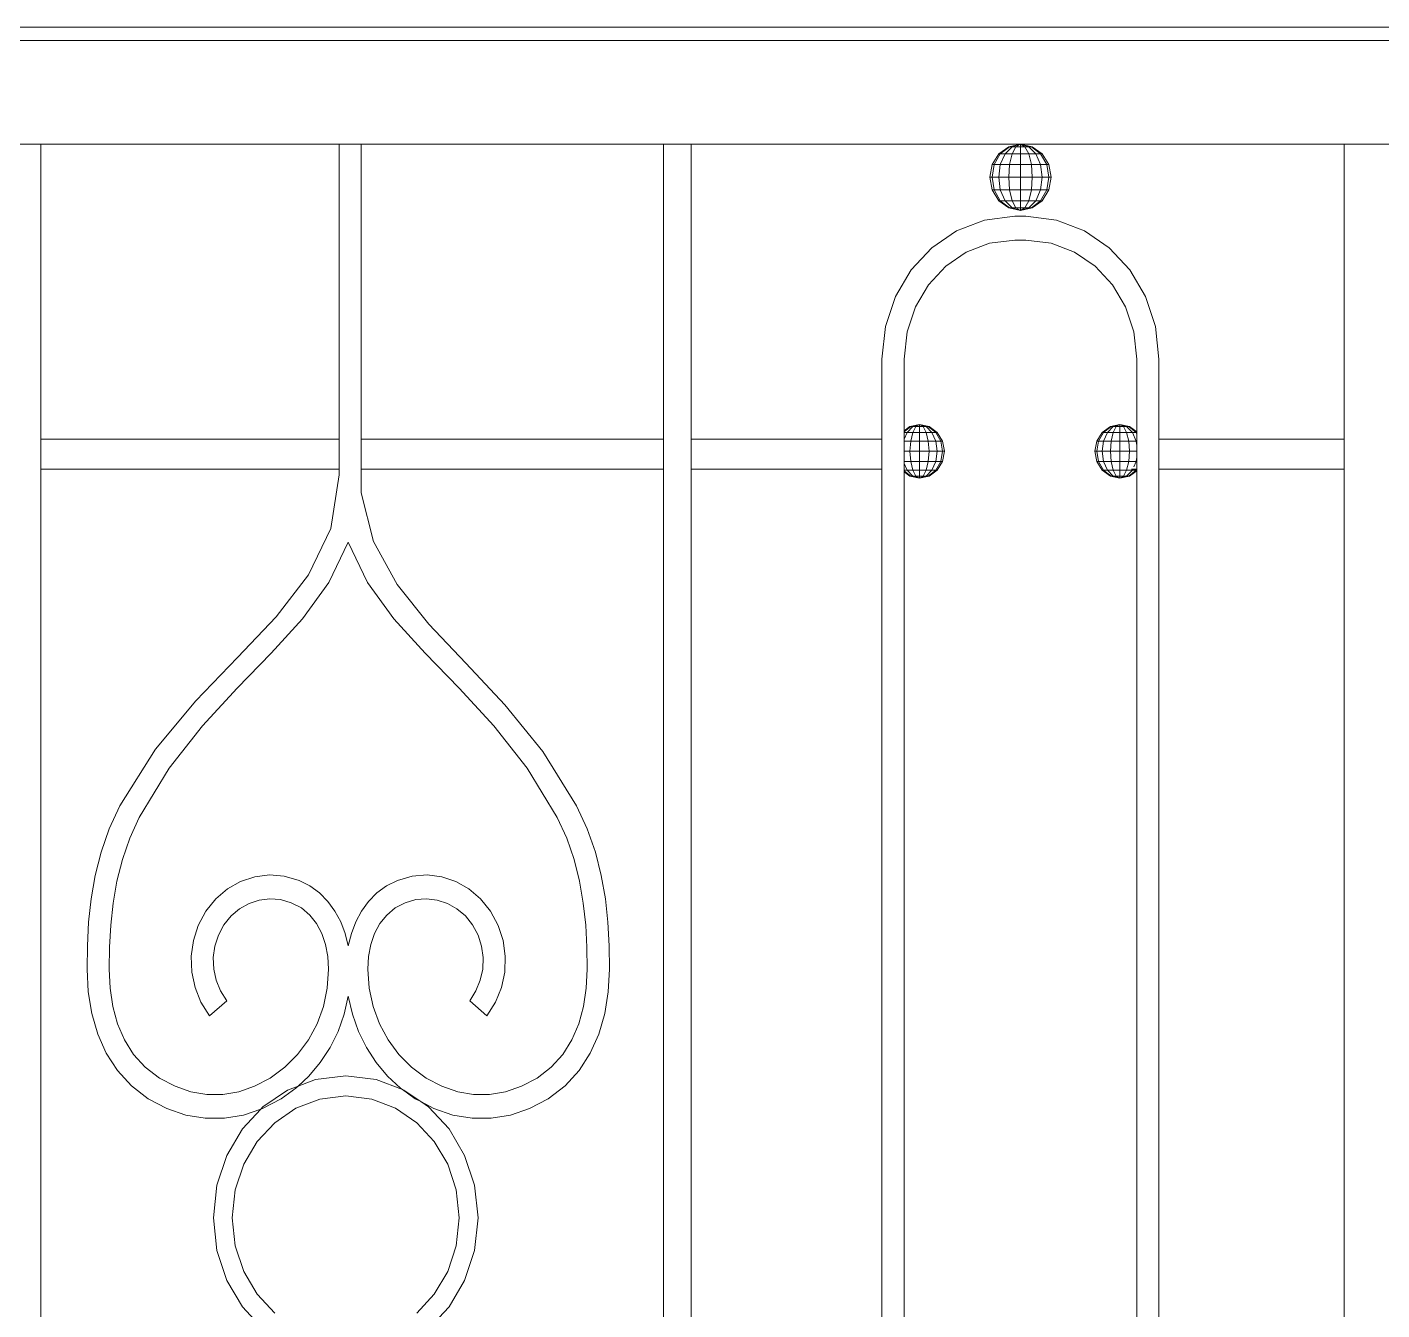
# Model space of a CAD drawing. Header units: millimetres. Extents: x 1832547 to 2001569, y -558009 to -417808.
# Drawn here: x 1917279.3 to 1917742, y -551444 to -551005.9 of the extents above; entities that cross this region are included whole.
import ezdxf

# ---------------------------------------------------------------- set-up
doc = ezdxf.new("R2010")
doc.units = ezdxf.units.MM
doc.header["$MEASUREMENT"] = 0
doc.layers.add('CA.manh 08', color=8, linetype='CONTINUOUS', lineweight=9)
doc.layers.add('CA_manh 08', color=8, linetype='CONTINUOUS', lineweight=9)

# ---------------------------------------------------------------- blocks, each defined once
blk = doc.blocks.new('EG535')
at = {"layer": 'CA_manh 08'}
for p, q in [((1946714.98, -526450.22), (1948313.08, -526450.22)), ((1948313.08, -526454.8), (1946714.98, -526454.8)), ((1947039.28, -526490.22), (1947029.83, -526490.22)), ((1947039.28, -526490.22), (1947141.13, -526490.22)), ((1947039.28, -526590.99), (1947039.28, -526490.22)), ((1947141.13, -526490.22), (1947141.13, -526590.99)), ((1947148.7, -526490.22), (1947141.13, -526490.22)), ((1947148.7, -526490.22), (1947251.9, -526490.22)), ((1947148.7, -526490.22), (1947148.7, -526590.99)), ((1947251.9, -526490.22), (1947261.36, -526490.22)), ((1947251.9, -526490.22), (1947251.9, -526590.99)), ((1947261.36, -526590.99), (1947261.36, -526490.22)), ((1947261.36, -526490.22), (1947373.82, -526490.22)), ((1947364.11, -526497.2), (1947366.39, -526493.53)), ((1947364.85, -526497.2), (1947366.95, -526493.53)), ((1947366.39, -526493.53), (1947369.8, -526491.08)), ((1947366.39, -526493.53), (1947366.95, -526493.53)), ((1947366.95, -526493.53), (1947370.1, -526491.08)), ((1947366.95, -526493.53), (1947368.56, -526493.53)), ((1947366.95, -526497.2), (1947368.56, -526493.53)), ((1947368.56, -526493.53), (1947370.98, -526491.08)), ((1947368.56, -526493.53), (1947370.98, -526493.53)), ((1947369.8, -526491.08), (1947373.82, -526490.22)), ((1947370.1, -526491.08), (1947369.8, -526491.08)), ((1947370.1, -526491.08), (1947373.82, -526490.22)), ((1947370.98, -526491.08), (1947370.1, -526491.08)), ((1947370.1, -526497.2), (1947370.98, -526493.53)), ((1947370.98, -526491.08), (1947373.82, -526490.22)), ((1947372.28, -526491.08), (1947370.98, -526491.08)), ((1947370.98, -526493.53), (1947372.28, -526491.08)), ((1947370.98, -526493.53), (1947373.82, -526493.53)), ((1947372.28, -526491.08), (1947373.82, -526490.22)), ((1947373.82, -526491.08), (1947372.28, -526491.08)), ((1947373.82, -526490.22), (1947373.82, -526491.08)), ((1947375.36, -526491.08), (1947373.82, -526490.22)), ((1947376.67, -526491.08), (1947373.82, -526490.22)), ((1947377.54, -526491.08), (1947373.82, -526490.22)), ((1947377.85, -526491.08), (1947373.82, -526490.22)), ((1947373.82, -526490.22), (1947484.35, -526490.22)), ((1947373.82, -526491.08), (1947375.36, -526491.08)), ((1947373.82, -526491.08), (1947373.82, -526493.53)), ((1947373.82, -526493.53), (1947376.67, -526493.53)), ((1947373.82, -526493.53), (1947373.82, -526497.2)), ((1947375.36, -526491.08), (1947376.67, -526491.08)), ((1947376.67, -526493.53), (1947375.36, -526491.08)), ((1947376.67, -526491.08), (1947377.54, -526491.08)), ((1947379.08, -526493.53), (1947376.67, -526491.08)), ((1947376.67, -526493.53), (1947379.08, -526493.53)), ((1947377.54, -526497.2), (1947376.67, -526493.53)), ((1947377.54, -526491.08), (1947377.85, -526491.08)), ((1947380.69, -526493.53), (1947377.54, -526491.08)), ((1947381.26, -526493.53), (1947377.85, -526491.08)), ((1947379.08, -526493.53), (1947380.69, -526493.53)), ((1947380.69, -526497.2), (1947379.08, -526493.53)), ((1947380.69, -526493.53), (1947381.26, -526493.53)), ((1947382.8, -526497.2), (1947380.69, -526493.53)), ((1947383.54, -526497.2), (1947381.26, -526493.53)), ((1947484.35, -526490.22), (1947484.35, -526590.99)), ((1947512.28, -526490.22), (1947484.35, -526490.22)), ((1947363.31, -526501.52), (1947364.11, -526497.2)), ((1947364.11, -526497.2), (1947364.85, -526497.2)), ((1947364.11, -526501.52), (1947364.85, -526497.2)), ((1947364.85, -526497.2), (1947366.95, -526497.2)), ((1947366.39, -526501.52), (1947366.95, -526497.2)), ((1947366.95, -526497.2), (1947370.1, -526497.2)), ((1947369.8, -526501.52), (1947370.1, -526497.2)), ((1947370.1, -526497.2), (1947373.82, -526497.2)), ((1947373.82, -526497.2), (1947377.54, -526497.2)), ((1947373.82, -526497.2), (1947373.82, -526501.52)), ((1947377.54, -526497.2), (1947380.69, -526497.2)), ((1947377.85, -526501.52), (1947377.54, -526497.2)), ((1947380.69, -526497.2), (1947382.8, -526497.2)), ((1947381.26, -526501.52), (1947380.69, -526497.2)), ((1947382.8, -526497.2), (1947383.54, -526497.2)), ((1947383.54, -526501.52), (1947382.8, -526497.2)), ((1947384.34, -526501.52), (1947383.54, -526497.2)), ((1947363.31, -526501.52), (1947364.11, -526501.52)), ((1947364.11, -526505.84), (1947363.31, -526501.52)), ((1947364.11, -526501.52), (1947366.39, -526501.52)), ((1947364.85, -526505.84), (1947364.11, -526501.52)), ((1947366.39, -526501.52), (1947369.8, -526501.52)), ((1947366.95, -526505.84), (1947366.39, -526501.52)), ((1947369.8, -526501.52), (1947373.82, -526501.52)), ((1947370.1, -526505.84), (1947369.8, -526501.52)), ((1947373.82, -526501.52), (1947377.85, -526501.52)), ((1947373.82, -526501.52), (1947373.82, -526505.84)), ((1947377.54, -526505.84), (1947377.85, -526501.52)), ((1947377.85, -526501.52), (1947381.26, -526501.52)), ((1947380.69, -526505.84), (1947381.26, -526501.52)), ((1947381.26, -526501.52), (1947383.54, -526501.52)), ((1947382.8, -526505.84), (1947383.54, -526501.52)), ((1947383.54, -526501.52), (1947384.34, -526501.52)), ((1947383.54, -526505.84), (1947384.34, -526501.52)), ((1947364.11, -526505.84), (1947364.85, -526505.84)), ((1947366.39, -526509.51), (1947364.11, -526505.84)), ((1947364.85, -526505.84), (1947366.95, -526505.84)), ((1947366.95, -526509.51), (1947364.85, -526505.84)), ((1947366.95, -526505.84), (1947370.1, -526505.84)), ((1947368.56, -526509.51), (1947366.95, -526505.84)), ((1947370.1, -526505.84), (1947373.82, -526505.84)), ((1947370.98, -526509.51), (1947370.1, -526505.84)), ((1947373.82, -526505.84), (1947377.54, -526505.84)), ((1947373.82, -526505.84), (1947373.82, -526509.51)), ((1947376.67, -526509.51), (1947377.54, -526505.84)), ((1947377.54, -526505.84), (1947380.69, -526505.84)), ((1947379.08, -526509.51), (1947380.69, -526505.84)), ((1947380.69, -526505.84), (1947382.8, -526505.84)), ((1947380.69, -526509.51), (1947382.8, -526505.84)), ((1947381.26, -526509.51), (1947383.54, -526505.84)), ((1947382.8, -526505.84), (1947383.54, -526505.84)), ((1947366.39, -526509.51), (1947366.95, -526509.51)), ((1947369.8, -526511.96), (1947366.39, -526509.51)), ((1947366.95, -526509.51), (1947368.56, -526509.51)), ((1947370.1, -526511.96), (1947366.95, -526509.51)), ((1947368.56, -526509.51), (1947370.98, -526509.51)), ((1947370.98, -526511.96), (1947368.56, -526509.51)), ((1947370.1, -526511.96), (1947369.8, -526511.96)), ((1947373.82, -526512.82), (1947369.8, -526511.96)), ((1947370.1, -526511.96), (1947370.98, -526511.96)), ((1947373.82, -526512.82), (1947370.1, -526511.96)), ((1947370.98, -526509.51), (1947373.82, -526509.51)), ((1947372.28, -526511.96), (1947370.98, -526509.51)), ((1947370.98, -526511.96), (1947372.28, -526511.96)), ((1947373.82, -526512.82), (1947370.98, -526511.96)), ((1947372.28, -526511.96), (1947373.82, -526511.96)), ((1947373.82, -526512.82), (1947372.28, -526511.96)), ((1947373.82, -526509.51), (1947376.67, -526509.51)), ((1947373.82, -526509.51), (1947373.82, -526511.96)), ((1947373.82, -526511.96), (1947375.36, -526511.96)), ((1947373.82, -526512.82), (1947375.36, -526511.96)), ((1947373.82, -526511.96), (1947373.82, -526512.82)), ((1947373.82, -526512.82), (1947376.67, -526511.96)), ((1947373.82, -526512.82), (1947377.54, -526511.96)), ((1947373.82, -526512.82), (1947377.85, -526511.96)), ((1947375.36, -526511.96), (1947376.67, -526509.51)), ((1947375.36, -526511.96), (1947376.67, -526511.96)), ((1947376.67, -526509.51), (1947379.08, -526509.51)), ((1947376.67, -526511.96), (1947379.08, -526509.51)), ((1947376.67, -526511.96), (1947377.54, -526511.96)), ((1947377.54, -526511.96), (1947380.69, -526509.51)), ((1947377.54, -526511.96), (1947377.85, -526511.96)), ((1947377.85, -526511.96), (1947381.26, -526509.51)), ((1947379.08, -526509.51), (1947380.69, -526509.51)), ((1947380.69, -526509.51), (1947381.26, -526509.51)), ((1947351.97, -526519.81), (1947361.52, -526516.14)), ((1947361.52, -526516.14), (1947371.92, -526514.85)), ((1947371.92, -526514.85), (1947375.71, -526514.85)), ((1947375.71, -526514.85), (1947386.11, -526516.14)), ((1947386.11, -526516.14), (1947395.66, -526519.81)), ((1947343.54, -526525.57), (1947351.97, -526519.81)), ((1947395.66, -526519.81), (1947404.09, -526525.57)), ((1947336.5, -526533.13), (1947343.54, -526525.57)), ((1947363.28, -526524.05), (1947355.31, -526527.12)), ((1947371.95, -526522.98), (1947363.28, -526524.05)), ((1947375.68, -526522.98), (1947371.95, -526522.98)), ((1947384.35, -526524.05), (1947375.68, -526522.98)), ((1947392.32, -526527.12), (1947384.35, -526524.05)), ((1947404.09, -526525.57), (1947411.13, -526533.13)), ((1947355.31, -526527.12), (1947348.28, -526531.92)), ((1947399.35, -526531.92), (1947392.32, -526527.12)), ((1947331.14, -526542.18), (1947336.5, -526533.13)), ((1947348.28, -526531.92), (1947342.42, -526538.22)), ((1947405.22, -526538.22), (1947399.35, -526531.92)), ((1947411.13, -526533.13), (1947416.49, -526542.18)), ((1947342.42, -526538.22), (1947337.94, -526545.77)), ((1947409.69, -526545.78), (1947405.22, -526538.22)), ((1947327.72, -526552.44), (1947331.14, -526542.18)), ((1947416.49, -526542.18), (1947419.91, -526552.44)), ((1947337.94, -526545.77), (1947335.09, -526554.33)), ((1947412.54, -526554.33), (1947409.69, -526545.78)), ((1947326.52, -526563.62), (1947327.72, -526552.44)), ((1947335.09, -526554.33), (1947334.09, -526563.65)), ((1947413.54, -526563.65), (1947412.54, -526554.33)), ((1947419.91, -526552.44), (1947421.11, -526563.62)), ((1947326.52, -526563.62), (1947326.52, -526590.99)), ((1947334.09, -526588.1), (1947334.09, -526563.65)), ((1947413.54, -526563.65), (1947413.54, -526588.46)), ((1947421.11, -526590.99), (1947421.11, -526563.62)), ((1947334.09, -526588.1), (1947336.09, -526586.67)), ((1947334.09, -526588.41), (1947336.33, -526586.67)), ((1947335.09, -526588.65), (1947337.04, -526586.67)), ((1947336.09, -526586.67), (1947339.34, -526585.97)), ((1947336.09, -526586.67), (1947336.33, -526586.67)), ((1947336.33, -526586.67), (1947339.34, -526585.97)), ((1947336.33, -526586.67), (1947337.04, -526586.67)), ((1947337.04, -526586.67), (1947339.34, -526585.97)), ((1947337.04, -526586.67), (1947338.1, -526586.67)), ((1947337.04, -526588.65), (1947338.1, -526586.67)), ((1947338.1, -526586.67), (1947339.34, -526585.97)), ((1947339.34, -526586.67), (1947338.1, -526586.67)), ((1947339.34, -526585.97), (1947339.34, -526586.67)), ((1947340.59, -526586.67), (1947339.34, -526585.97)), ((1947341.65, -526586.67), (1947339.34, -526585.97)), ((1947342.35, -526586.67), (1947339.34, -526585.97)), ((1947342.6, -526586.67), (1947339.34, -526585.97)), ((1947339.34, -526586.67), (1947340.59, -526586.67)), ((1947339.34, -526586.67), (1947339.34, -526588.65)), ((1947340.59, -526586.67), (1947341.65, -526586.67)), ((1947341.65, -526588.65), (1947340.59, -526586.67)), ((1947341.65, -526586.67), (1947342.35, -526586.67)), ((1947343.6, -526588.65), (1947341.65, -526586.67)), ((1947342.35, -526586.67), (1947342.6, -526586.67)), ((1947344.9, -526588.65), (1947342.35, -526586.67)), ((1947345.36, -526588.65), (1947342.6, -526586.67)), ((1947401.77, -526588.65), (1947404.53, -526586.67)), ((1947402.23, -526588.65), (1947404.78, -526586.67)), ((1947403.53, -526588.65), (1947405.48, -526586.67)), ((1947404.53, -526586.67), (1947407.79, -526585.97)), ((1947404.53, -526586.67), (1947404.78, -526586.67)), ((1947404.78, -526586.67), (1947407.79, -526585.97)), ((1947404.78, -526586.67), (1947405.48, -526586.67)), ((1947405.48, -526586.67), (1947407.79, -526585.97)), ((1947405.48, -526586.67), (1947406.54, -526586.67)), ((1947405.48, -526588.65), (1947406.54, -526586.67)), ((1947406.54, -526586.67), (1947407.79, -526585.97)), ((1947407.79, -526586.67), (1947406.54, -526586.67)), ((1947407.79, -526585.97), (1947407.79, -526586.67)), ((1947409.03, -526586.67), (1947407.79, -526585.97)), ((1947410.09, -526586.67), (1947407.79, -526585.97)), ((1947410.8, -526586.67), (1947407.79, -526585.97)), ((1947411.04, -526586.67), (1947407.79, -526585.97)), ((1947407.79, -526586.67), (1947409.03, -526586.67)), ((1947407.79, -526586.67), (1947407.79, -526588.65)), ((1947409.03, -526586.67), (1947410.09, -526586.67)), ((1947410.09, -526588.65), (1947409.03, -526586.67)), ((1947410.09, -526586.67), (1947410.8, -526586.67)), ((1947412.04, -526588.65), (1947410.09, -526586.67)), ((1947410.8, -526586.67), (1947411.04, -526586.67)), ((1947413.35, -526588.65), (1947410.8, -526586.67)), ((1947413.54, -526588.46), (1947411.04, -526586.67)), ((1947039.28, -526590.99), (1947141.13, -526590.99)), ((1947039.28, -526601.15), (1947039.28, -526590.99)), ((1947141.13, -526590.99), (1947141.13, -526601.15)), ((1947148.7, -526590.99), (1947251.9, -526590.99)), ((1947148.7, -526601.15), (1947148.7, -526590.99)), ((1947251.9, -526601.15), (1947251.9, -526590.99)), ((1947261.36, -526590.99), (1947326.52, -526590.99)), ((1947261.36, -526590.99), (1947261.36, -526601.15)), ((1947326.52, -526590.99), (1947326.52, -526601.15)), ((1947334.09, -526588.41), (1947334.09, -526588.1)), ((1947334.09, -526588.41), (1947334.09, -526588.65)), ((1947334.09, -526588.65), (1947335.09, -526588.65)), ((1947334.09, -526590.91), (1947335.09, -526588.65)), ((1947334.09, -526588.65), (1947334.09, -526590.91)), ((1947334.09, -526590.91), (1947334.09, -526591.61)), ((1947334.09, -526591.61), (1947336.33, -526591.61)), ((1947334.09, -526591.61), (1947334.09, -526595.11)), ((1947335.09, -526588.65), (1947337.04, -526588.65)), ((1947336.09, -526595.11), (1947336.33, -526591.61)), ((1947336.33, -526591.61), (1947337.04, -526588.65)), ((1947336.33, -526591.61), (1947339.34, -526591.61)), ((1947337.04, -526588.65), (1947339.34, -526588.65)), ((1947339.34, -526588.65), (1947341.65, -526588.65)), ((1947339.34, -526588.65), (1947339.34, -526591.61)), ((1947339.34, -526591.61), (1947342.35, -526591.61)), ((1947339.34, -526591.61), (1947339.34, -526595.11)), ((1947341.65, -526588.65), (1947343.6, -526588.65)), ((1947342.35, -526591.61), (1947341.65, -526588.65)), ((1947342.35, -526591.61), (1947344.9, -526591.61)), ((1947342.6, -526595.11), (1947342.35, -526591.61)), ((1947343.6, -526588.65), (1947344.9, -526588.65)), ((1947344.9, -526591.61), (1947343.6, -526588.65)), ((1947344.9, -526588.65), (1947345.36, -526588.65)), ((1947346.61, -526591.61), (1947344.9, -526588.65)), ((1947344.9, -526591.61), (1947346.61, -526591.61)), ((1947345.36, -526595.11), (1947344.9, -526591.61)), ((1947347.21, -526591.61), (1947345.36, -526588.65)), ((1947346.61, -526591.61), (1947347.21, -526591.61)), ((1947347.21, -526595.11), (1947346.61, -526591.61)), ((1947347.86, -526595.11), (1947347.21, -526591.61)), ((1947399.27, -526595.11), (1947399.92, -526591.61)), ((1947399.92, -526591.61), (1947401.77, -526588.65)), ((1947399.92, -526591.61), (1947400.52, -526591.61)), ((1947399.92, -526595.11), (1947400.52, -526591.61)), ((1947400.52, -526591.61), (1947402.23, -526588.65)), ((1947400.52, -526591.61), (1947402.23, -526591.61)), ((1947402.23, -526588.65), (1947401.77, -526588.65)), ((1947401.77, -526595.11), (1947402.23, -526591.61)), ((1947402.23, -526588.65), (1947403.53, -526588.65)), ((1947402.23, -526591.61), (1947403.53, -526588.65)), ((1947402.23, -526591.61), (1947404.78, -526591.61)), ((1947403.53, -526588.65), (1947405.48, -526588.65)), ((1947404.53, -526595.11), (1947404.78, -526591.61)), ((1947404.78, -526591.61), (1947405.48, -526588.65)), ((1947404.78, -526591.61), (1947407.79, -526591.61)), ((1947405.48, -526588.65), (1947407.79, -526588.65)), ((1947407.79, -526588.65), (1947410.09, -526588.65)), ((1947407.79, -526588.65), (1947407.79, -526591.61)), ((1947407.79, -526591.61), (1947410.8, -526591.61)), ((1947407.79, -526591.61), (1947407.79, -526595.11)), ((1947410.09, -526588.65), (1947412.04, -526588.65)), ((1947410.8, -526591.61), (1947410.09, -526588.65)), ((1947410.8, -526591.61), (1947413.35, -526591.61)), ((1947411.05, -526595.11), (1947410.8, -526591.61)), ((1947412.04, -526588.65), (1947413.35, -526588.65)), ((1947413.35, -526591.61), (1947412.04, -526588.65)), ((1947413.35, -526588.65), (1947413.54, -526588.65)), ((1947413.54, -526588.98), (1947413.35, -526588.65)), ((1947413.35, -526591.61), (1947413.54, -526591.61)), ((1947413.54, -526593.09), (1947413.35, -526591.61)), ((1947413.42, -526590.99), (1947413.54, -526590.99)), ((1947413.54, -526588.65), (1947413.54, -526588.46)), ((1947413.54, -526588.98), (1947413.54, -526588.65)), ((1947413.54, -526590.99), (1947413.54, -526588.98)), ((1947413.54, -526591.61), (1947413.54, -526590.99)), ((1947413.54, -526593.09), (1947413.54, -526591.61)), ((1947421.11, -526590.99), (1947484.35, -526590.99)), ((1947421.11, -526590.99), (1947421.11, -526601.15)), ((1947484.35, -526601.15), (1947484.35, -526590.99)), ((1947334.09, -526595.11), (1947336.09, -526595.11)), ((1947334.09, -526595.11), (1947334.09, -526598.61)), ((1947336.09, -526595.11), (1947339.34, -526595.11)), ((1947336.33, -526598.61), (1947336.09, -526595.11)), ((1947339.34, -526595.11), (1947342.6, -526595.11)), ((1947339.34, -526595.11), (1947339.34, -526598.61)), ((1947342.35, -526598.61), (1947342.6, -526595.11)), ((1947342.6, -526595.11), (1947345.36, -526595.11)), ((1947344.9, -526598.61), (1947345.36, -526595.11)), ((1947345.36, -526595.11), (1947347.21, -526595.11)), ((1947346.61, -526598.61), (1947347.21, -526595.11)), ((1947347.21, -526595.11), (1947347.86, -526595.11)), ((1947347.21, -526598.61), (1947347.86, -526595.11)), ((1947399.27, -526595.11), (1947399.92, -526595.11)), ((1947399.92, -526598.61), (1947399.27, -526595.11)), ((1947399.92, -526595.11), (1947401.77, -526595.11)), ((1947400.52, -526598.61), (1947399.92, -526595.11)), ((1947401.77, -526595.11), (1947404.53, -526595.11)), ((1947402.23, -526598.61), (1947401.77, -526595.11)), ((1947404.53, -526595.11), (1947407.79, -526595.11)), ((1947404.78, -526598.61), (1947404.53, -526595.11)), ((1947407.79, -526595.11), (1947411.05, -526595.11)), ((1947407.79, -526595.11), (1947407.79, -526598.61)), ((1947410.8, -526598.61), (1947411.05, -526595.11)), ((1947411.05, -526595.11), (1947413.54, -526595.11)), ((1947413.54, -526595.11), (1947413.54, -526593.09)), ((1947413.54, -526597.14), (1947413.54, -526595.11)), ((1947334.09, -526598.61), (1947336.33, -526598.61)), ((1947334.09, -526598.61), (1947334.09, -526599.31)), ((1947335.09, -526601.58), (1947334.09, -526599.31)), ((1947334.09, -526599.31), (1947334.09, -526601.58)), ((1947336.33, -526598.61), (1947339.34, -526598.61)), ((1947337.04, -526601.58), (1947336.33, -526598.61)), ((1947339.34, -526598.61), (1947342.35, -526598.61)), ((1947339.34, -526598.61), (1947339.34, -526601.58)), ((1947341.65, -526601.58), (1947342.35, -526598.61)), ((1947342.35, -526598.61), (1947344.9, -526598.61)), ((1947343.6, -526601.58), (1947344.9, -526598.61)), ((1947344.9, -526598.61), (1947346.61, -526598.61)), ((1947344.9, -526601.58), (1947346.61, -526598.61)), ((1947345.36, -526601.58), (1947347.21, -526598.61)), ((1947346.61, -526598.61), (1947347.21, -526598.61)), ((1947399.92, -526598.61), (1947400.52, -526598.61)), ((1947401.77, -526601.58), (1947399.92, -526598.61)), ((1947400.52, -526598.61), (1947402.23, -526598.61)), ((1947402.23, -526601.58), (1947400.52, -526598.61)), ((1947402.23, -526598.61), (1947404.78, -526598.61)), ((1947403.53, -526601.58), (1947402.23, -526598.61)), ((1947404.78, -526598.61), (1947407.79, -526598.61)), ((1947405.48, -526601.58), (1947404.78, -526598.61)), ((1947407.79, -526598.61), (1947410.8, -526598.61)), ((1947407.79, -526598.61), (1947407.79, -526601.58)), ((1947410.09, -526601.58), (1947410.8, -526598.61)), ((1947410.8, -526598.61), (1947413.35, -526598.61)), ((1947412.55, -526600.42), (1947413.35, -526598.61)), ((1947413.35, -526598.61), (1947413.54, -526597.14)), ((1947413.35, -526598.61), (1947413.54, -526598.61)), ((1947413.54, -526598.61), (1947413.54, -526597.14)), ((1947413.54, -526601.15), (1947413.54, -526598.61)), ((1947141.13, -526601.15), (1947039.28, -526601.15)), ((1947039.28, -527113.43), (1947039.28, -526601.15)), ((1947141.13, -526603.15), (1947138.29, -526621.46)), ((1947141.13, -526601.15), (1947141.13, -526603.15)), ((1947251.9, -526601.15), (1947148.7, -526601.15)), ((1947148.7, -526609.32), (1947148.7, -526601.15)), ((1947251.9, -526601.15), (1947251.9, -527113.43)), ((1947326.52, -526601.15), (1947261.36, -526601.15)), ((1947261.36, -527113.43), (1947261.36, -526601.15)), ((1947326.52, -526601.15), (1947326.52, -527113.43)), ((1947334.09, -526601.58), (1947335.09, -526601.58)), ((1947334.09, -526601.58), (1947334.09, -526601.82)), ((1947336.33, -526603.56), (1947334.09, -526601.82)), ((1947334.09, -526602.13), (1947334.09, -526601.82)), ((1947336.09, -526603.56), (1947334.09, -526602.13)), ((1947334.09, -527118.32), (1947334.09, -526602.13)), ((1947335.09, -526601.58), (1947337.04, -526601.58)), ((1947337.04, -526603.56), (1947335.09, -526601.58)), ((1947336.33, -526603.56), (1947336.09, -526603.56)), ((1947339.34, -526604.26), (1947336.09, -526603.56)), ((1947336.33, -526603.56), (1947337.04, -526603.56)), ((1947339.34, -526604.26), (1947336.33, -526603.56)), ((1947337.04, -526601.58), (1947339.34, -526601.58)), ((1947338.1, -526603.56), (1947337.04, -526601.58)), ((1947337.04, -526603.56), (1947338.1, -526603.56)), ((1947339.34, -526604.26), (1947337.04, -526603.56)), ((1947338.1, -526603.56), (1947339.34, -526603.56)), ((1947339.34, -526604.26), (1947338.1, -526603.56)), ((1947339.34, -526601.58), (1947341.65, -526601.58)), ((1947339.34, -526601.58), (1947339.34, -526603.56)), ((1947339.34, -526603.56), (1947340.59, -526603.56)), ((1947339.34, -526604.26), (1947340.59, -526603.56)), ((1947339.34, -526603.56), (1947339.34, -526604.26)), ((1947339.34, -526604.26), (1947341.65, -526603.56)), ((1947339.34, -526604.26), (1947342.35, -526603.56)), ((1947339.34, -526604.26), (1947342.6, -526603.56)), ((1947340.59, -526603.56), (1947341.65, -526601.58)), ((1947340.59, -526603.56), (1947341.65, -526603.56)), ((1947341.65, -526601.58), (1947343.6, -526601.58)), ((1947341.65, -526603.56), (1947343.6, -526601.58)), ((1947341.65, -526603.56), (1947342.35, -526603.56)), ((1947342.35, -526603.56), (1947344.9, -526601.58)), ((1947342.35, -526603.56), (1947342.6, -526603.56)), ((1947342.6, -526603.56), (1947345.36, -526601.58)), ((1947343.6, -526601.58), (1947344.9, -526601.58)), ((1947344.9, -526601.58), (1947345.36, -526601.58)), ((1947401.77, -526601.58), (1947402.23, -526601.58)), ((1947404.53, -526603.56), (1947401.77, -526601.58)), ((1947402.23, -526601.58), (1947403.53, -526601.58)), ((1947404.78, -526603.56), (1947402.23, -526601.58)), ((1947403.53, -526601.58), (1947405.48, -526601.58)), ((1947405.48, -526603.56), (1947403.53, -526601.58)), ((1947404.78, -526603.56), (1947404.53, -526603.56)), ((1947407.79, -526604.26), (1947404.53, -526603.56)), ((1947404.78, -526603.56), (1947405.48, -526603.56)), ((1947407.79, -526604.26), (1947404.78, -526603.56)), ((1947405.48, -526601.58), (1947407.79, -526601.58)), ((1947406.54, -526603.56), (1947405.48, -526601.58)), ((1947405.48, -526603.56), (1947406.54, -526603.56)), ((1947407.79, -526604.26), (1947405.48, -526603.56)), ((1947406.54, -526603.56), (1947407.79, -526603.56)), ((1947407.79, -526604.26), (1947406.54, -526603.56)), ((1947407.79, -526601.58), (1947410.09, -526601.58)), ((1947407.79, -526601.58), (1947407.79, -526603.56)), ((1947407.79, -526603.56), (1947409.03, -526603.56)), ((1947407.79, -526604.26), (1947409.03, -526603.56)), ((1947407.79, -526603.56), (1947407.79, -526604.26)), ((1947407.79, -526604.26), (1947410.09, -526603.56)), ((1947407.79, -526604.26), (1947410.8, -526603.56)), ((1947407.79, -526604.26), (1947411.04, -526603.56)), ((1947409.03, -526603.56), (1947410.09, -526601.58)), ((1947409.03, -526603.56), (1947410.09, -526603.56)), ((1947410.09, -526601.58), (1947412.04, -526601.58)), ((1947410.09, -526603.56), (1947412.04, -526601.58)), ((1947410.09, -526603.56), (1947410.8, -526603.56)), ((1947410.8, -526603.56), (1947413.35, -526601.58)), ((1947410.8, -526603.56), (1947411.04, -526603.56)), ((1947411.04, -526603.56), (1947413.54, -526601.77)), ((1947412.23, -526601.15), (1947411.75, -526601.15)), ((1947412.04, -526601.58), (1947412.23, -526601.15)), ((1947412.04, -526601.58), (1947413.35, -526601.58)), ((1947413.54, -526601.15), (1947412.23, -526601.15)), ((1947413.35, -526601.58), (1947413.54, -526601.24)), ((1947413.35, -526601.58), (1947413.54, -526601.58)), ((1947413.54, -526601.24), (1947413.54, -526601.15)), ((1947413.54, -526601.58), (1947413.54, -526601.24)), ((1947413.54, -526601.77), (1947413.54, -526601.58)), ((1947413.54, -526601.77), (1947413.54, -527111.66)), ((1947421.11, -527113.43), (1947421.11, -526601.15)), ((1947484.35, -526601.15), (1947421.11, -526601.15)), ((1947484.35, -526601.15), (1947484.35, -527113.43)), ((1947152.85, -526625.94), (1947148.7, -526609.32)), ((1947138.29, -526621.46), (1947130.7, -526637.25)), ((1947137.62, -526639.88), (1947144.24, -526626.17)), ((1947144.24, -526626.17), (1947150.86, -526639.88)), ((1947160.9, -526640.56), (1947152.85, -526625.94)), ((1947130.7, -526637.25), (1947119.65, -526651.6)), ((1947128.62, -526652.28), (1947137.62, -526639.88)), ((1947150.86, -526639.88), (1947159.85, -526652.28)), ((1947171.79, -526654.11), (1947160.9, -526640.56)), ((1947119.65, -526651.6), (1947106.4, -526665.58)), ((1947117.96, -526664.09), (1947128.62, -526652.28)), ((1947159.85, -526652.28), (1947170.51, -526664.09)), ((1947184.43, -526667.51), (1947171.79, -526654.11)), ((1947106.4, -526665.58), (1947092.23, -526680.28)), ((1947106.34, -526676.04), (1947117.96, -526664.09)), ((1947170.51, -526664.09), (1947182.13, -526676.04)), ((1947197.77, -526681.7), (1947184.43, -526667.51)), ((1947094.48, -526688.88), (1947106.34, -526676.04)), ((1947182.13, -526676.04), (1947193.99, -526688.88)), ((1947092.23, -526680.28), (1947078.43, -526696.78)), ((1947210.72, -526697.61), (1947197.77, -526681.7)), ((1947083.09, -526703.33), (1947094.48, -526688.88)), ((1947193.99, -526688.88), (1947205.39, -526703.33)), ((1947078.43, -526696.78), (1947066.25, -526716.16)), ((1947222.22, -526716.16), (1947210.72, -526697.61)), ((1947072.86, -526720.12), (1947083.09, -526703.33)), ((1947205.39, -526703.33), (1947215.61, -526720.12)), ((1947066.25, -526716.16), (1947062.62, -526724.08)), ((1947225.85, -526724.08), (1947222.22, -526716.16)), ((1947069.63, -526727.24), (1947072.86, -526720.12)), ((1947215.61, -526720.12), (1947218.84, -526727.24)), ((1947062.62, -526724.08), (1947059.85, -526732.03)), ((1947228.63, -526732.03), (1947225.85, -526724.08)), ((1947067.12, -526734.53), (1947069.63, -526727.24)), ((1947218.84, -526727.24), (1947221.35, -526734.53)), ((1947059.85, -526732.03), (1947057.81, -526739.99)), ((1947065.25, -526741.95), (1947067.12, -526734.53)), ((1947221.35, -526734.53), (1947223.22, -526741.95)), ((1947230.66, -526739.99), (1947228.63, -526732.03)), ((1947117.31, -526739.8), (1947112.3, -526740.42)), ((1947122.4, -526740.19), (1947117.31, -526739.8)), ((1947171.16, -526739.8), (1947166.07, -526740.19)), ((1947176.18, -526740.42), (1947171.16, -526739.8)), ((1947057.81, -526739.99), (1947056.42, -526747.97)), ((1947063.95, -526749.45), (1947065.25, -526741.95)), ((1947103.02, -526744.52), (1947099.01, -526747.92)), ((1947107.49, -526742.01), (1947103.02, -526744.52)), ((1947112.3, -526740.42), (1947107.49, -526742.01)), ((1947127.44, -526741.64), (1947122.4, -526740.19)), ((1947131.17, -526743.51), (1947127.44, -526741.64)), ((1947134.46, -526745.92), (1947131.17, -526743.51)), ((1947157.3, -526743.51), (1947154.02, -526745.92)), ((1947161.03, -526741.64), (1947157.3, -526743.51)), ((1947166.07, -526740.19), (1947161.03, -526741.64)), ((1947180.98, -526742.01), (1947176.18, -526740.42)), ((1947185.45, -526744.52), (1947180.98, -526742.01)), ((1947189.46, -526747.92), (1947185.45, -526744.52)), ((1947223.22, -526741.95), (1947224.52, -526749.45)), ((1947232.06, -526747.97), (1947230.66, -526739.99)), ((1947056.42, -526747.97), (1947055.56, -526755.96)), ((1947099.01, -526747.92), (1947095.6, -526752.16)), ((1947110.36, -526749.51), (1947113.83, -526748.36)), ((1947113.83, -526748.36), (1947117.46, -526747.92)), ((1947117.46, -526747.92), (1947121.14, -526748.21)), ((1947121.14, -526748.21), (1947124.8, -526749.26)), ((1947137.3, -526748.82), (1947134.46, -526745.92)), ((1947139.7, -526752.12), (1947137.3, -526748.82)), ((1947151.17, -526748.82), (1947148.77, -526752.13)), ((1947154.02, -526745.92), (1947151.17, -526748.82)), ((1947163.68, -526749.26), (1947167.33, -526748.21)), ((1947167.33, -526748.21), (1947171.02, -526747.92)), ((1947171.02, -526747.92), (1947174.64, -526748.36)), ((1947174.64, -526748.36), (1947178.11, -526749.51)), ((1947192.87, -526752.16), (1947189.46, -526747.92)), ((1947232.91, -526755.96), (1947232.06, -526747.97)), ((1947063.13, -526756.98), (1947063.95, -526749.45)), ((1947095.6, -526752.16), (1947093, -526757.02)), ((1947101.78, -526756.87), (1947104.24, -526753.8)), ((1947104.24, -526753.8), (1947107.13, -526751.33)), ((1947107.13, -526751.33), (1947110.36, -526749.51)), ((1947124.8, -526749.26), (1947128.23, -526751.07)), ((1947128.23, -526751.07), (1947131.11, -526753.48)), ((1947131.11, -526753.48), (1947133.44, -526756.41)), ((1947141.66, -526755.79), (1947139.7, -526752.12)), ((1947148.77, -526752.13), (1947146.81, -526755.79)), ((1947155.03, -526756.41), (1947157.37, -526753.48)), ((1947157.37, -526753.48), (1947160.24, -526751.07)), ((1947160.24, -526751.07), (1947163.68, -526749.26)), ((1947178.11, -526749.51), (1947181.34, -526751.33)), ((1947181.34, -526751.33), (1947184.23, -526753.8)), ((1947184.23, -526753.8), (1947186.7, -526756.87)), ((1947195.47, -526757.02), (1947192.87, -526752.16)), ((1947224.52, -526749.45), (1947225.34, -526756.98)), ((1947055.56, -526755.96), (1947055.14, -526763.96)), ((1947062.71, -526764.49), (1947063.13, -526756.98)), ((1947093, -526757.02), (1947091.34, -526762.21)), ((1947099.89, -526760.39), (1947101.78, -526756.87)), ((1947133.44, -526756.41), (1947135.24, -526759.8)), ((1947143.17, -526759.76), (1947141.66, -526755.79)), ((1947146.81, -526755.79), (1947145.3, -526759.76)), ((1947153.23, -526759.8), (1947155.03, -526756.41)), ((1947186.7, -526756.87), (1947188.58, -526760.39)), ((1947197.13, -526762.21), (1947195.47, -526757.02)), ((1947225.34, -526756.98), (1947225.77, -526764.49)), ((1947233.34, -526763.96), (1947232.91, -526755.96)), ((1947091.34, -526762.21), (1947090.61, -526767.57)), ((1947098.69, -526764.15), (1947099.89, -526760.39)), ((1947135.24, -526759.8), (1947136.52, -526763.58)), ((1947144.24, -526763.96), (1947143.17, -526759.76)), ((1947145.3, -526759.76), (1947144.24, -526763.96)), ((1947151.95, -526763.58), (1947153.23, -526759.8)), ((1947188.58, -526760.39), (1947189.78, -526764.15)), ((1947197.87, -526767.57), (1947197.13, -526762.21)), ((1947055.14, -526763.96), (1947055.04, -526771.98)), ((1947062.61, -526771.92), (1947062.71, -526764.49)), ((1947090.61, -526767.57), (1947090.8, -526772.97)), ((1947098.16, -526768.03), (1947098.69, -526764.15)), ((1947136.52, -526763.58), (1947137.28, -526767.66)), ((1947137.28, -526767.66), (1947137.53, -526771.99)), ((1947150.94, -526771.99), (1947151.19, -526767.66)), ((1947151.19, -526767.66), (1947151.95, -526763.58)), ((1947189.78, -526764.15), (1947190.31, -526768.03)), ((1947197.67, -526772.97), (1947197.87, -526767.57)), ((1947225.77, -526764.49), (1947225.87, -526771.92)), ((1947233.43, -526771.98), (1947233.34, -526763.96)), ((1947055.04, -526771.98), (1947055.45, -526779.69)), ((1947062.93, -526778.43), (1947062.61, -526771.92)), ((1947098.31, -526771.94), (1947098.16, -526768.03)), ((1947099.12, -526775.77), (1947098.31, -526771.94)), ((1947137.53, -526771.99), (1947137.08, -526778.47)), ((1947151.39, -526778.47), (1947150.94, -526771.99)), ((1947190.16, -526771.94), (1947189.35, -526775.77)), ((1947190.31, -526768.03), (1947190.16, -526771.94)), ((1947225.87, -526771.92), (1947225.55, -526778.43)), ((1947233.02, -526779.69), (1947233.43, -526771.98)), ((1947090.8, -526772.97), (1947091.91, -526778.25)), ((1947100.6, -526779.41), (1947099.12, -526775.77)), ((1947189.35, -526775.77), (1947187.87, -526779.41)), ((1947196.56, -526778.25), (1947197.67, -526772.97)), ((1947055.45, -526779.69), (1947056.65, -526787.13)), ((1947063.87, -526784.69), (1947062.93, -526778.43)), ((1947091.91, -526778.25), (1947093.94, -526783.29)), ((1947102.73, -526782.77), (1947100.6, -526779.41)), ((1947137.08, -526778.47), (1947135.75, -526784.72)), ((1947142.83, -526787.34), (1947144.24, -526781.22)), ((1947144.24, -526781.22), (1947145.65, -526787.34)), ((1947152.72, -526784.72), (1947151.39, -526778.47)), ((1947187.87, -526779.41), (1947185.74, -526782.77)), ((1947194.53, -526783.29), (1947196.56, -526778.25)), ((1947225.55, -526778.43), (1947224.61, -526784.69)), ((1947231.82, -526787.13), (1947233.02, -526779.69)), ((1947065.48, -526790.62), (1947063.87, -526784.69)), ((1947093.94, -526783.29), (1947096.88, -526787.92)), ((1947096.88, -526787.92), (1947102.73, -526782.77)), ((1947135.75, -526784.72), (1947133.59, -526790.64)), ((1947154.89, -526790.64), (1947152.72, -526784.72)), ((1947185.74, -526782.77), (1947191.6, -526787.92)), ((1947191.6, -526787.92), (1947194.53, -526783.29)), ((1947224.61, -526784.69), (1947222.99, -526790.62)), ((1947056.65, -526787.13), (1947058.68, -526794.17)), ((1947067.82, -526796.13), (1947065.48, -526790.62)), ((1947133.59, -526790.64), (1947130.64, -526796.13)), ((1947140.75, -526793.2), (1947142.83, -526787.34)), ((1947145.65, -526787.34), (1947147.73, -526793.2)), ((1947157.83, -526796.13), (1947154.89, -526790.64)), ((1947222.99, -526790.62), (1947220.65, -526796.13)), ((1947229.8, -526794.17), (1947231.82, -526787.13)), ((1947058.68, -526794.17), (1947061.58, -526800.71)), ((1947138.03, -526798.72), (1947140.75, -526793.2)), ((1947147.73, -526793.2), (1947150.45, -526798.72)), ((1947226.89, -526800.71), (1947229.8, -526794.17)), ((1947070.95, -526801.11), (1947067.82, -526796.13)), ((1947130.64, -526796.13), (1947126.96, -526801.11)), ((1947134.7, -526803.84), (1947138.03, -526798.72)), ((1947150.45, -526798.72), (1947153.77, -526803.84)), ((1947161.51, -526801.11), (1947157.83, -526796.13)), ((1947220.65, -526796.13), (1947217.53, -526801.11)), ((1947061.58, -526800.71), (1947065.4, -526806.63)), ((1947074.9, -526805.49), (1947070.95, -526801.11)), ((1947126.96, -526801.11), (1947122.59, -526805.49)), ((1947130.79, -526808.51), (1947134.7, -526803.84)), ((1947153.77, -526803.84), (1947157.68, -526808.51)), ((1947165.88, -526805.49), (1947161.51, -526801.11)), ((1947217.53, -526801.11), (1947213.57, -526805.49)), ((1947223.08, -526806.63), (1947226.89, -526800.71)), ((1947065.4, -526806.63), (1947070.18, -526811.83)), ((1947079.74, -526809.16), (1947074.9, -526805.49)), ((1947085.09, -526811.98), (1947079.74, -526809.16)), ((1947117.59, -526809.16), (1947112.25, -526811.98)), ((1947122.59, -526805.49), (1947117.59, -526809.16)), ((1947127.18, -526811.87), (1947130.79, -526808.51)), ((1947143.38, -526808.34), (1947133.02, -526809.62)), ((1947153.74, -526809.62), (1947143.38, -526808.34)), ((1947157.68, -526808.51), (1947162.13, -526812.65)), ((1947170.88, -526809.16), (1947165.88, -526805.49)), ((1947176.22, -526811.98), (1947170.88, -526809.16)), ((1947208.73, -526809.16), (1947203.38, -526811.98)), ((1947213.57, -526805.49), (1947208.73, -526809.16)), ((1947218.3, -526811.83), (1947223.08, -526806.63)), ((1947070.18, -526811.83), (1947075.96, -526816.2)), ((1947085.09, -526811.98), (1947090.5, -526813.86)), ((1947095.94, -526814.8), (1947090.5, -526813.86)), ((1947106.84, -526813.86), (1947101.4, -526814.8)), ((1947112.25, -526811.98), (1947106.84, -526813.86)), ((1947123.51, -526813.28), (1947115.11, -526819.01)), ((1947121.37, -526816.2), (1947126.34, -526812.65)), ((1947127.18, -526811.87), (1947123.51, -526813.28)), ((1947126.34, -526812.65), (1947127.18, -526811.87)), ((1947133.02, -526809.62), (1947127.18, -526811.87)), ((1947162.73, -526813.07), (1947153.74, -526809.62)), ((1947162.13, -526812.65), (1947162.73, -526813.07)), ((1947162.73, -526813.07), (1947167.1, -526816.2)), ((1947163.26, -526813.28), (1947162.73, -526813.07)), ((1947168.99, -526817.19), (1947163.26, -526813.28)), ((1947181.63, -526813.86), (1947176.22, -526811.98)), ((1947187.07, -526814.8), (1947181.63, -526813.86)), ((1947197.98, -526813.86), (1947192.53, -526814.8)), ((1947203.38, -526811.98), (1947197.98, -526813.86)), ((1947212.51, -526816.2), (1947218.3, -526811.83)), ((1947075.96, -526816.2), (1947082.33, -526819.55)), ((1947101.4, -526814.8), (1947095.94, -526814.8)), ((1947115, -526819.55), (1947121.37, -526816.2)), ((1947126.34, -526819.49), (1947134.5, -526816.36)), ((1947134.5, -526816.36), (1947143.38, -526815.26)), ((1947143.38, -526815.26), (1947152.27, -526816.36)), ((1947152.27, -526816.36), (1947160.43, -526819.49)), ((1947167.1, -526816.2), (1947168.99, -526817.19)), ((1947168.99, -526817.19), (1947173.47, -526819.55)), ((1947171.65, -526819.01), (1947168.99, -526817.19)), ((1947192.53, -526814.8), (1947187.07, -526814.8)), ((1947212.51, -526816.2), (1947206.14, -526819.55)), ((1947082.33, -526819.55), (1947088.82, -526821.78)), ((1947088.82, -526821.78), (1947095.38, -526822.9)), ((1947095.38, -526822.9), (1947101.96, -526822.9)), ((1947101.96, -526822.9), (1947108.51, -526821.78)), ((1947114.43, -526819.74), (1947108.11, -526826.54)), ((1947114.43, -526819.74), (1947108.51, -526821.78)), ((1947115.11, -526819.01), (1947114.43, -526819.74)), ((1947114.43, -526819.74), (1947115, -526819.55)), ((1947119.14, -526824.41), (1947126.34, -526819.49)), ((1947160.43, -526819.49), (1947167.63, -526824.41)), ((1947178.66, -526826.54), (1947171.65, -526819.01)), ((1947173.47, -526819.55), (1947179.96, -526821.78)), ((1947179.96, -526821.78), (1947186.52, -526822.9)), ((1947186.52, -526822.9), (1947193.1, -526822.9)), ((1947193.1, -526822.9), (1947199.65, -526821.78)), ((1947199.65, -526821.78), (1947206.14, -526819.55)), ((1947108.11, -526826.54), (1947102.77, -526835.56)), ((1947113.13, -526830.86), (1947119.14, -526824.41)), ((1947167.63, -526824.41), (1947173.63, -526830.86)), ((1947184, -526835.56), (1947178.66, -526826.54)), ((1947108.56, -526838.6), (1947113.13, -526830.86)), ((1947173.63, -526830.86), (1947178.21, -526838.6)), ((1947102.77, -526835.56), (1947099.36, -526845.78)), ((1947187.4, -526845.78), (1947184, -526835.56)), ((1947105.64, -526847.36), (1947108.56, -526838.6)), ((1947178.21, -526838.6), (1947181.13, -526847.36)), ((1947099.36, -526845.78), (1947098.17, -526856.91)), ((1947188.6, -526856.91), (1947187.4, -526845.78)), ((1947104.61, -526856.91), (1947105.64, -526847.36)), ((1947181.13, -526847.36), (1947182.16, -526856.91)), ((1947098.17, -526856.91), (1947099.36, -526868.03)), ((1947105.64, -526866.45), (1947104.61, -526856.91)), ((1947182.16, -526856.91), (1947181.13, -526866.45)), ((1947187.4, -526868.03), (1947188.6, -526856.91)), ((1947099.36, -526868.03), (1947102.77, -526878.25)), ((1947108.56, -526875.21), (1947105.64, -526866.45)), ((1947181.13, -526866.45), (1947178.21, -526875.21)), ((1947184, -526878.25), (1947187.4, -526868.03)), ((1947102.77, -526878.25), (1947108.11, -526887.27)), ((1947113.13, -526882.95), (1947108.56, -526875.21)), ((1947178.21, -526875.21), (1947173.63, -526882.95)), ((1947178.66, -526887.27), (1947184, -526878.25)), ((1947119.14, -526889.4), (1947113.13, -526882.95)), ((1947173.63, -526882.95), (1947167.63, -526889.4)), ((1947108.11, -526887.27), (1947115.11, -526894.8)), ((1947171.65, -526894.8), (1947178.66, -526887.27))]:
    blk.add_line(p, q, dxfattribs=at)

msp = doc.modelspace()

# ---------------------------------------------------------------- block references
at = {"layer": 'CA.manh 08'}
msp.add_blockref('EG535', (-29755.25, -24555.65), dxfattribs=at)

doc.saveas('drawing.dxf')
